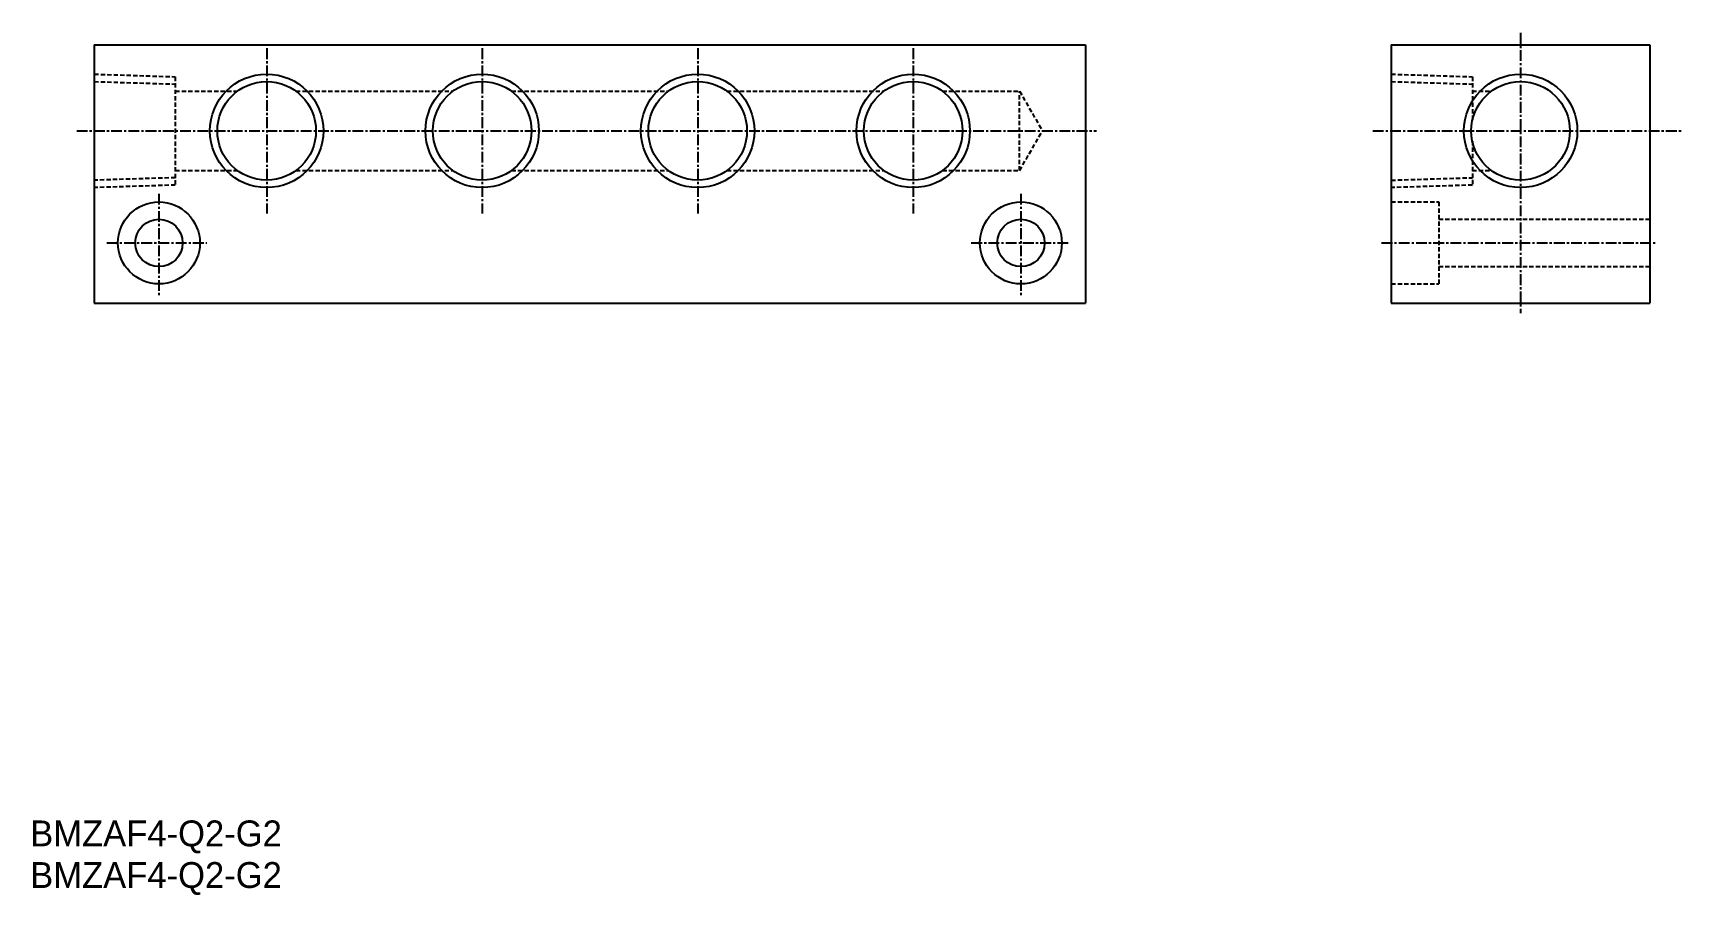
# Model space of a CAD drawing. Extents: x 566 to 758, y 172 to 272.
import ezdxf

# ---------------------------------------------------------------- set-up
doc = ezdxf.new("R2010")
doc.units = 0
doc.linetypes.add('CENTER', pattern=[2, 1.25, -0.25, 0.25, -0.25])
doc.linetypes.add('DASHED', pattern=[0.75, 0.5, -0.25])
doc.layers.get('0').update_dxf_attribs({"linetype": 'CONTINUOUS'})
doc.layers.add('CENTER', color=1, linetype='CENTER')

msp = doc.modelspace()

# ---------------------------------------------------------------- linework, layer by layer
at = {"color": 7, "linetype": 'CONTINUOUS'}
for p, q in [((573.6, 270.45), (688.6, 270.45)), ((573.6, 270.45), (573.6, 240.45)), ((688.6, 270.45), (688.6, 240.45)), ((724.07, 270.45), (754.07, 270.45)), ((724.07, 270.45), (724.07, 240.45)), ((754.07, 270.45), (754.07, 240.45)), ((573.6, 240.45), (688.6, 240.45)), ((724.07, 240.45), (754.07, 240.45))]:
    msp.add_line(p, q, dxfattribs=at)
at = {"color": 3, "linetype": 'DASHED'}
for p, q in [((573.6, 267.03), (583, 266.73)), ((573.6, 266.17), (583, 265.88)), ((583, 266.73), (583, 254.16)), ((724.07, 267.03), (733.47, 266.73)), ((724.07, 266.17), (733.47, 265.88)), ((733.47, 266.73), (733.47, 261.63)), ((583, 265.05), (590.19, 265.05)), ((597, 265.05), (615.19, 265.05)), ((622, 265.05), (640.19, 265.05)), ((647, 265.05), (665.19, 265.05)), ((672, 265.05), (680.94, 265.05)), ((680.94, 255.85), (680.94, 265.05)), ((680.94, 265.05), (683.6, 260.45)), ((733.47, 265.05), (735.67, 265.05)), ((680.94, 255.85), (683.6, 260.45)), ((733.47, 259.27), (733.47, 254.16)), ((583, 255.02), (573.6, 254.73)), ((583, 255.85), (590.19, 255.85)), ((597, 255.85), (615.19, 255.85)), ((622, 255.85), (640.19, 255.85)), ((647, 255.85), (665.19, 255.85)), ((672, 255.85), (680.94, 255.85)), ((724.07, 254.73), (733.47, 255.02)), ((733.47, 255.85), (735.66, 255.85)), ((583, 254.16), (573.6, 253.87)), ((733.47, 254.16), (724.07, 253.87)), ((724.07, 252.2), (729.57, 252.2)), ((729.57, 252.2), (729.57, 242.7)), ((729.57, 250.2), (754.07, 250.2)), ((729.57, 244.7), (754.07, 244.7)), ((724.07, 242.7), (729.57, 242.7))]:
    msp.add_line(p, q, dxfattribs=at)
for p, q in [((724.07, 262.95), (724.07, 262.95)), ((724.07, 255.45), (724.07, 255.45))]:
    msp.add_line(p, q)
at = {"color": 3, "linetype": 'CONTINUOUS'}
for centre in [(593.6, 260.45), (618.6, 260.45), (643.6, 260.45), (668.6, 260.45), (739.07, 260.45)]:
    msp.add_circle(centre, 6.58, dxfattribs=at)
at = {"color": 7, "linetype": 'CONTINUOUS'}
for centre, radius in [((593.6, 260.45), 5.72), ((618.6, 260.45), 5.72), ((643.6, 260.45), 5.72), ((668.6, 260.45), 5.72), ((739.07, 260.45), 5.72), ((581.1, 247.45), 4.75), ((681.1, 247.45), 4.75), ((581.1, 247.45), 2.75), ((681.1, 247.45), 2.75)]:
    msp.add_circle(centre, radius, dxfattribs=at)
at = {"layer": 'CENTER', "color": 1, "linetype": 'CENTER'}
for p, q in [((739.07, 271.81), (739.07, 239.29)), ((593.6, 270.03), (593.6, 250.87)), ((618.6, 270.03), (618.6, 250.87)), ((643.6, 270.03), (643.6, 250.87)), ((668.6, 270.03), (668.6, 250.87)), ((571.56, 260.45), (689.88, 260.45)), ((721.93, 260.45), (757.68, 260.45)), ((581.1, 253.15), (581.1, 241.22)), ((681.1, 253.15), (681.1, 241.22)), ((575.05, 247.45), (586.67, 247.45)), ((675.34, 247.45), (686.67, 247.45)), ((722.94, 247.45), (754.83, 247.45))]:
    msp.add_line(p, q, dxfattribs=at)

# ---------------------------------------------------------------- texts
at = {"color": 7, "linetype": 'CONTINUOUS'}
for p in [(566.16, 177.46), (566.16, 172.63)]:
    msp.add_text('BMZAF4-Q2-G2', height=3, dxfattribs=at).set_placement(p)

doc.saveas('drawing.dxf')
